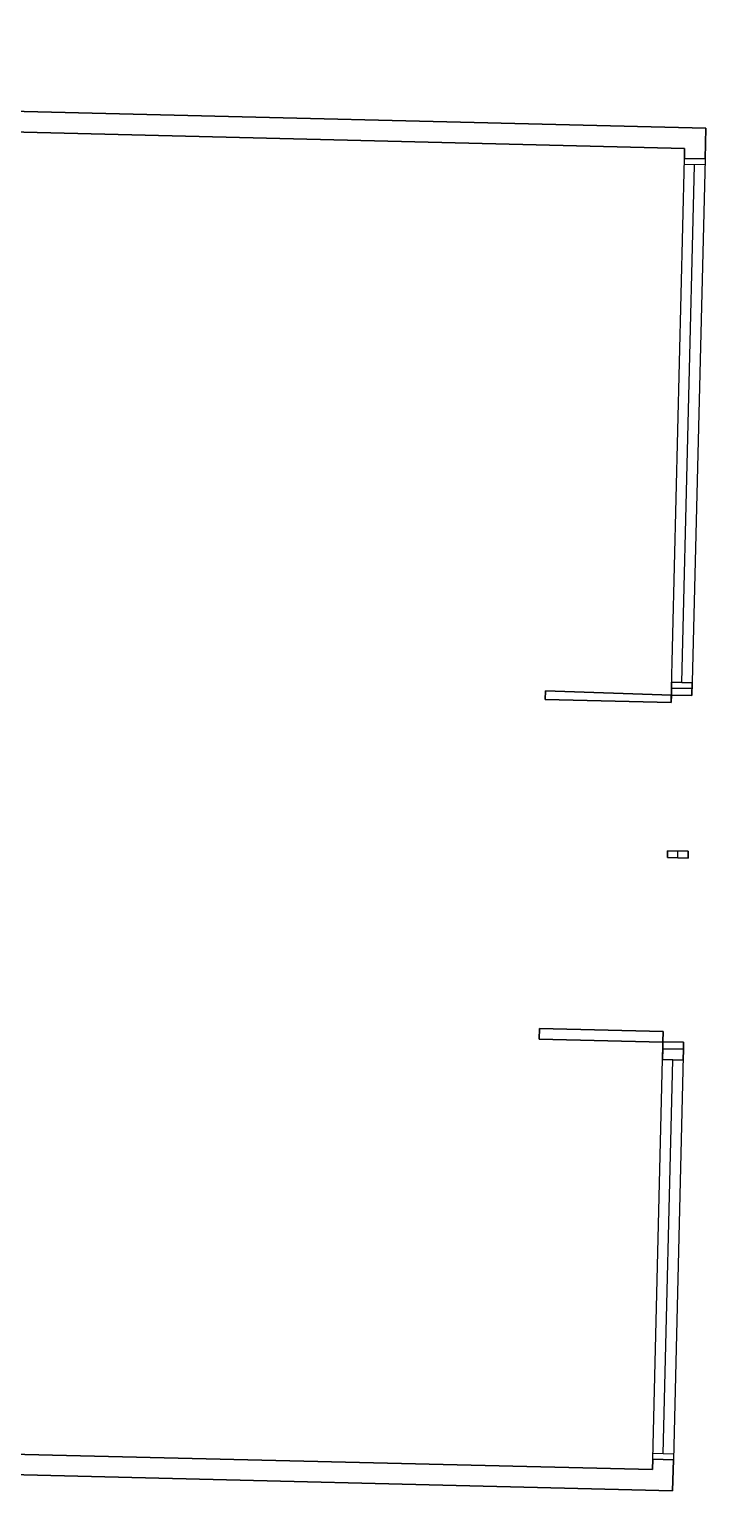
# Model space of a CAD drawing. Header units: millimetres. Extents: x 1418 to 1811, y 1796 to 1956.
# Drawn here: x 1511.82 to 1515.16, y 1831.48 to 1838.7 of the extents above; entities that cross this region are included whole.
import ezdxf

# ---------------------------------------------------------------- set-up
doc = ezdxf.new("R2010")
doc.units = ezdxf.units.MM
doc.layers.add('JANELAS', color=5, linetype='Continuous', lineweight=25)
doc.layers.add('LINHAGROSSA', color=7, linetype='Continuous', lineweight=30)

msp = doc.modelspace()

# ---------------------------------------------------------------- linework, layer by layer
at = {"layer": 'JANELAS'}
for p, q in [((1514.992, 1835.3745), (1515.0574, 1838.0633)), ((1515.0454, 1835.4738), (1515.1076, 1838.0305)), ((1515.1586, 1838.0308), (1515.0567, 1838.0333)), ((1515.1593, 1838.0608), (1515.0948, 1835.4093)), ((1514.9733, 1834.609), (1514.9742, 1834.6427)), ((1515.0243, 1834.6077), (1515.0251, 1834.6415)), ((1515.0761, 1834.6402), (1515.0752, 1834.6065)), ((1514.901, 1831.637), (1514.9524, 1833.7495)), ((1515.0531, 1833.697), (1515.0029, 1831.6346)), ((1514.9526, 1831.6639), (1515, 1833.6099)), ((1515.0036, 1831.6627), (1514.9017, 1831.6651))]:
    msp.add_line(p, q, dxfattribs=at)
at = {"layer": 'LINHAGROSSA'}
for p, q in [((1515.163, 1838.2122), (1495.0711, 1838.7012)), ((1515.0586, 1838.1128), (1495.3983, 1838.5913)), ((1515.1593, 1838.0608), (1515.163, 1838.2122)), ((1515.0574, 1838.0633), (1515.0586, 1838.1128)), ((1515.1593, 1838.0608), (1515.0574, 1838.0633)), ((1514.9929, 1835.4118), (1514.9944, 1835.4751)), ((1515.0963, 1835.4726), (1514.9944, 1835.4751)), ((1515.0948, 1835.4093), (1515.0963, 1835.4726)), ((1514.3692, 1835.3896), (1514.3702, 1835.4321)), ((1514.3702, 1835.4321), (1514.9929, 1835.4118)), ((1514.9929, 1835.4118), (1514.992, 1835.3745)), ((1515.0948, 1835.4093), (1514.9929, 1835.4118)), ((1515.0956, 1835.4444), (1514.9937, 1835.4469)), ((1514.992, 1835.3745), (1514.3692, 1835.3896)), ((1514.9733, 1834.609), (1514.9742, 1834.6427)), ((1515.0752, 1834.6065), (1514.9733, 1834.609)), ((1515.0761, 1834.6402), (1514.9742, 1834.6427)), ((1515.0752, 1834.6065), (1515.0761, 1834.6402)), ((1514.3409, 1833.7644), (1514.3396, 1833.7125)), ((1514.9524, 1833.7495), (1514.3409, 1833.7644)), ((1514.9512, 1833.6995), (1514.9524, 1833.7495)), ((1514.3396, 1833.7125), (1514.9512, 1833.6976)), ((1514.9491, 1833.6111), (1514.9504, 1833.6646)), ((1514.9504, 1833.6646), (1514.9512, 1833.6976)), ((1515.0522, 1833.6621), (1514.9504, 1833.6646)), ((1515.0531, 1833.697), (1514.9512, 1833.6995)), ((1515.0509, 1833.6087), (1515.0522, 1833.6621)), ((1515.0522, 1833.6621), (1515.0531, 1833.697)), ((1515.0509, 1833.6087), (1514.9491, 1833.6111)), ((1495.2394, 1832.0642), (1514.8997, 1831.5856)), ((1495.0882, 1831.9659), (1514.9992, 1831.4812)), ((1514.8997, 1831.5856), (1514.901, 1831.637)), ((1515.0029, 1831.6346), (1514.901, 1831.637)), ((1514.9992, 1831.4812), (1515.0029, 1831.6346))]:
    msp.add_line(p, q, dxfattribs=at)

doc.saveas('drawing.dxf')
